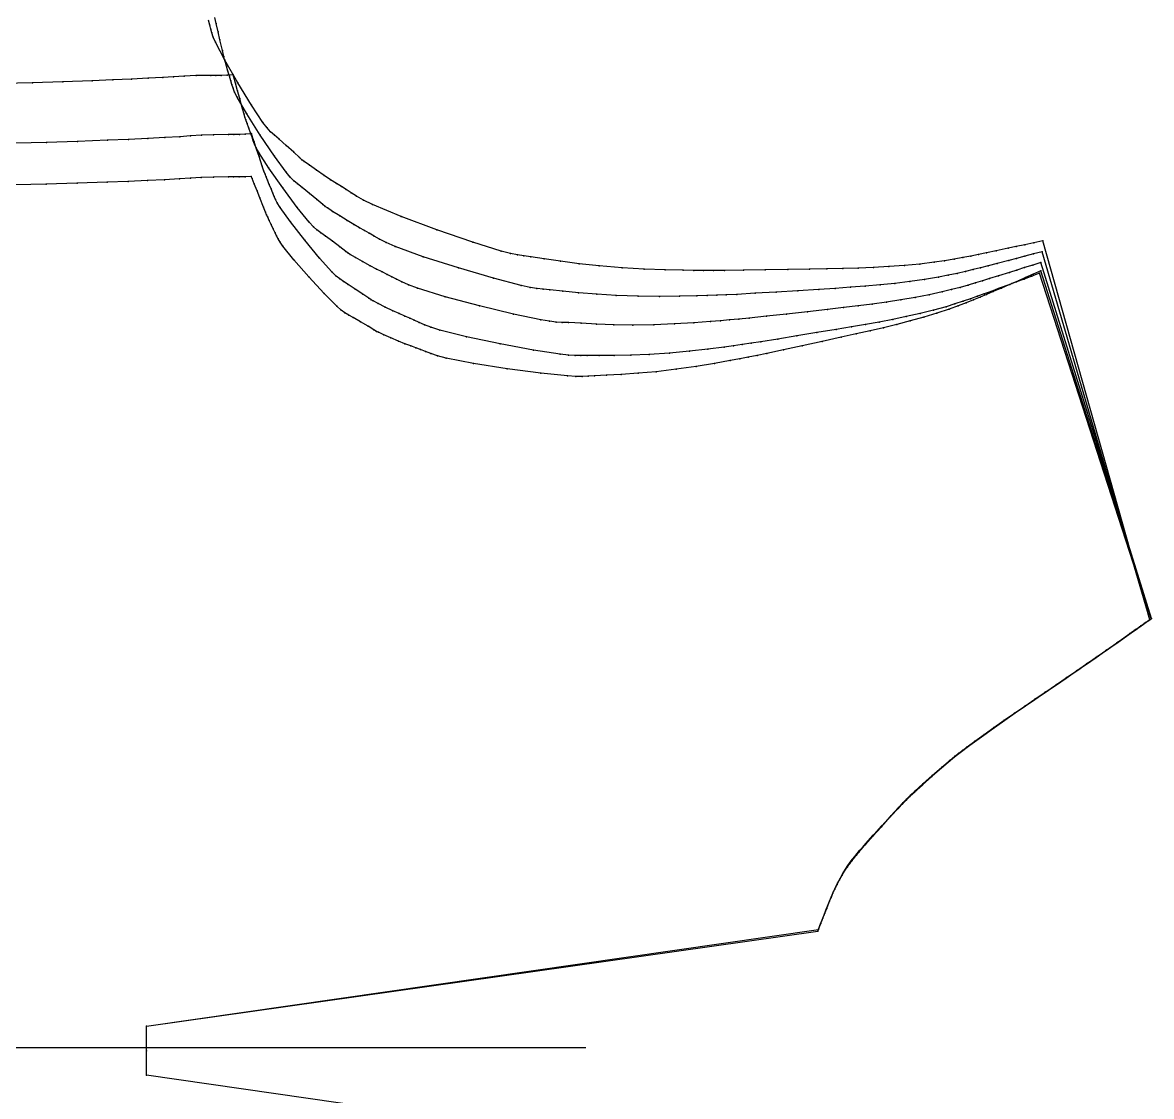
# Model space of a CAD drawing. Extents: x 50 to 2594, y 47 to 2136.
# Drawn here: x 1745.8 to 2028.3, y 1041.7 to 1310.5 of the extents above; entities that cross this region are included whole.
import ezdxf

# ---------------------------------------------------------------- set-up
doc = ezdxf.new("R2010")
doc.units = 0

# ---------------------------------------------------------------- blocks, each defined once
blk = doc.blocks.new('837.DELANTERO_XS')
at = {"layer": '1'}
blk.add_lwpolyline([(1945.004, 1022.8), (1776.781, 1047.059), (1776.781, 1053.181), (1776.781, 1059.294), (1944.77, 1083.084), (1945.348, 1084.541), (1945.896, 1085.924), (1946.401, 1087.198), (1946.85, 1088.333), (1947.598, 1090.217), (1948.147, 1091.574), (1948.603, 1092.641), (1949.072, 1093.658), (1949.611, 1094.755), (1950.23, 1095.949), (1950.901, 1097.161), (1951.595, 1098.316), (1952.194, 1099.22), (1952.786, 1100.042), (1953.366, 1100.798), (1953.93, 1101.505), (1954.507, 1102.215), (1955.12, 1102.955), (1955.83, 1103.789), (1956.694, 1104.781), (1958.58, 1106.9), (1960.783, 1109.338), (1963.009, 1111.773), (1964.962, 1113.885), (1966.031, 1115.021), (1966.974, 1115.991), (1967.934, 1116.933), (1969.052, 1117.985), (1971.091, 1119.844), (1973.448, 1121.947), (1975.827, 1124.03), (1977.932, 1125.831), (1979.088, 1126.787), (1980.104, 1127.595), (1981.104, 1128.359), (1982.21, 1129.18), (1984.176, 1130.621), (1986.483, 1132.294), (1988.991, 1134.093), (1991.555, 1135.91), (1994.172, 1137.735), (1996.739, 1139.502), (1999.296, 1141.247), (2001.887, 1143.009), (2004.543, 1144.818), (2007.209, 1146.639), (2009.815, 1148.427), (2012.297, 1150.138), (2014.705, 1151.81), (2017.163, 1153.529), (2019.926, 1155.47), (2023.246, 1157.808), (2024.434, 1158.644), (2025.679, 1159.521), (2026.958, 1160.422), (2028.25, 1161.332), (2000.609, 1248.345), (1998.707, 1247.519), (1996.809, 1246.695), (1994.99, 1245.905), (1993.322, 1245.181), (1990.741, 1244.064), (1988.721, 1243.194), (1987.026, 1242.472), (1985.42, 1241.797), (1983.737, 1241.099), (1981.898, 1240.36), (1979.89, 1239.594), (1977.699, 1238.81), (1974.616, 1237.799), (1971.324, 1236.804), (1967.937, 1235.851), (1964.569, 1234.963), (1961.222, 1234.135), (1957.877, 1233.355), (1954.394, 1232.575), (1950.635, 1231.748), (1945.871, 1230.702), (1940.931, 1229.62), (1936.19, 1228.59), (1932.025, 1227.7), (1929.598, 1227.197), (1927.415, 1226.76), (1925.255, 1226.348), (1922.899, 1225.914), (1918.924, 1225.211), (1914.344, 1224.459), (1909.4, 1223.739), (1904.328, 1223.133), (1899.819, 1222.733), (1895.606, 1222.452), (1891.894, 1222.252), (1888.887, 1222.091), (1887.329, 1221.994), (1885.879, 1221.932), (1884.245, 1221.941), (1882.139, 1222.058), (1875.495, 1222.737), (1867.092, 1223.853), (1858.634, 1225.193), (1851.824, 1226.542), (1849.612, 1227.125), (1847.937, 1227.67), (1846.596, 1228.183), (1845.383, 1228.673), (1844.208, 1229.119), (1842.927, 1229.592), (1841.498, 1230.131), (1839.879, 1230.778), (1837.99, 1231.584), (1836.201, 1232.378), (1834.867, 1232.984), (1834.344, 1233.225), (1833.738, 1233.593), (1832.249, 1234.493), (1830.363, 1235.616), (1828.571, 1236.658), (1827.408, 1237.309), (1826.462, 1237.873), (1825.535, 1238.54), (1824.428, 1239.502), (1821.273, 1242.669), (1817.425, 1246.851), (1813.709, 1251.115), (1810.952, 1254.528), (1810.225, 1255.557), (1809.732, 1256.374), (1809.359, 1257.114), (1808.994, 1257.913), (1808.53, 1258.912), (1808.021, 1259.986), (1807.536, 1260.996), (1807.145, 1261.805), (1806.857, 1262.412), (1806.565, 1263.096), (1806.066, 1264.348), (1805.156, 1266.658), (1804.474, 1268.386), (1803.785, 1270.13), (1803.252, 1271.48), (1803.037, 1272.021), (1801.484, 1271.931), (1800.007, 1271.89), (1798.612, 1271.881), (1797.306, 1271.883), (1793.561, 1271.842), (1790.508, 1271.73), (1787.794, 1271.572), (1785.067, 1271.391), (1781.327, 1271.17), (1777.055, 1270.952), (1772.262, 1270.74), (1766.96, 1270.535), (1759.499, 1270.285), (1751.704, 1270.064), (1744.066, 1269.884)], dxfattribs=at)
at = {"layer": '2'}
for p in [(1803.037, 1272.021), (2000.609, 1248.345), (1834.344, 1233.225), (2028.25, 1161.332), (1944.77, 1083.084), (1776.781, 1059.294), (1776.781, 1053.181), (1776.781, 1047.059)]:
    blk.add_point(p, dxfattribs=at)
at = {"layer": '3'}
for p in [(1785.067, 1271.391), (1787.794, 1271.572), (1790.508, 1271.73), (1793.561, 1271.842), (1797.306, 1271.883), (1798.612, 1271.881), (1800.007, 1271.89), (1801.484, 1271.931), (1803.252, 1271.48), (1751.704, 1270.064), (1759.499, 1270.285), (1766.96, 1270.535), (1772.262, 1270.74), (1777.055, 1270.952), (1781.327, 1271.17), (1803.785, 1270.13), (1804.474, 1268.386), (1805.156, 1266.658), (1806.066, 1264.348), (1806.565, 1263.096), (1806.857, 1262.412), (1807.145, 1261.805), (1807.536, 1260.996), (1808.021, 1259.986), (1808.53, 1258.912), (1808.994, 1257.913), (1809.359, 1257.114), (1809.732, 1256.374), (1810.225, 1255.557), (1810.952, 1254.528), (1813.709, 1251.115), (1817.425, 1246.851), (1994.99, 1245.905), (1996.809, 1246.695), (1998.707, 1247.519), (1988.721, 1243.194), (1990.741, 1244.064), (1993.322, 1245.181), (1821.273, 1242.669), (1981.898, 1240.36), (1983.737, 1241.099), (1985.42, 1241.797), (1987.026, 1242.472), (1824.428, 1239.502), (1825.535, 1238.54), (1826.462, 1237.873), (1827.408, 1237.309), (1974.616, 1237.799), (1977.699, 1238.81), (1979.89, 1239.594), (1828.571, 1236.658), (1830.363, 1235.616), (1832.249, 1234.493), (1964.569, 1234.963), (1967.937, 1235.851), (1971.324, 1236.804), (1833.738, 1233.593), (1834.867, 1232.984), (1836.201, 1232.378), (1950.635, 1231.748), (1954.394, 1232.575), (1957.877, 1233.355), (1961.222, 1234.135), (1837.99, 1231.584), (1839.879, 1230.778), (1841.498, 1230.131), (1842.927, 1229.592), (1844.208, 1229.119), (1940.931, 1229.62), (1945.871, 1230.702), (1845.383, 1228.673), (1846.596, 1228.183), (1847.937, 1227.67), (1849.612, 1227.125), (1851.824, 1226.542), (1925.255, 1226.348), (1927.415, 1226.76), (1929.598, 1227.197), (1932.025, 1227.7), (1936.19, 1228.59), (1858.634, 1225.193), (1867.092, 1223.853), (1909.4, 1223.739), (1914.344, 1224.459), (1918.924, 1225.211), (1922.899, 1225.914), (1875.495, 1222.737), (1882.139, 1222.058), (1884.245, 1221.941), (1885.879, 1221.932), (1887.329, 1221.994), (1888.887, 1222.091), (1891.894, 1222.252), (1895.606, 1222.452), (1899.819, 1222.733), (1904.328, 1223.133), (2024.434, 1158.644), (2025.679, 1159.521), (2026.958, 1160.422), (2019.926, 1155.47), (2023.246, 1157.808), (2017.163, 1153.529), (2012.297, 1150.138), (2014.705, 1151.81), (2009.815, 1148.427), (2004.543, 1144.818), (2007.209, 1146.639), (1999.296, 1141.247), (2001.887, 1143.009), (1996.739, 1139.502), (1991.555, 1135.91), (1994.172, 1137.735), (1988.991, 1134.093), (1984.176, 1130.621), (1986.483, 1132.294), (1980.104, 1127.595), (1981.104, 1128.359), (1982.21, 1129.18), (1977.932, 1125.831), (1979.088, 1126.787), (1973.448, 1121.947), (1975.827, 1124.03), (1971.091, 1119.844), (1966.974, 1115.991), (1967.934, 1116.933), (1969.052, 1117.985), (1964.962, 1113.885), (1966.031, 1115.021), (1963.009, 1111.773), (1960.783, 1109.338), (1956.694, 1104.781), (1958.58, 1106.9), (1954.507, 1102.215), (1955.12, 1102.955), (1955.83, 1103.789), (1952.194, 1099.22), (1952.786, 1100.042), (1953.366, 1100.798), (1953.93, 1101.505), (1950.901, 1097.161), (1951.595, 1098.316), (1949.072, 1093.658), (1949.611, 1094.755), (1950.23, 1095.949), (1948.147, 1091.574), (1948.603, 1092.641), (1946.85, 1088.333), (1947.598, 1090.217), (1945.896, 1085.924), (1946.401, 1087.198), (1945.348, 1084.541)]:
    blk.add_point(p, dxfattribs=at)
at = {"layer": '4'}
blk.add_point((1834.344, 1233.225, 5), dxfattribs=at)
blk = doc.blocks.new('837.DELANTERO_S')
at = {"layer": '1'}
blk.add_lwpolyline([(1945.004, 1022.8), (1776.781, 1047.059), (1776.781, 1053.181), (1776.781, 1059.294), (1944.77, 1083.084), (1945.348, 1084.541), (1945.896, 1085.924), (1946.401, 1087.198), (1946.85, 1088.333), (1947.598, 1090.217), (1948.147, 1091.574), (1948.603, 1092.641), (1949.072, 1093.658), (1949.611, 1094.755), (1950.23, 1095.949), (1950.901, 1097.161), (1951.595, 1098.316), (1952.194, 1099.22), (1952.786, 1100.042), (1953.366, 1100.798), (1953.93, 1101.505), (1954.507, 1102.215), (1955.12, 1102.955), (1955.83, 1103.789), (1956.694, 1104.781), (1958.58, 1106.9), (1960.783, 1109.338), (1963.009, 1111.773), (1964.962, 1113.885), (1966.031, 1115.021), (1966.974, 1115.991), (1967.934, 1116.933), (1969.052, 1117.985), (1971.091, 1119.844), (1973.448, 1121.947), (1975.827, 1124.03), (1977.932, 1125.831), (1979.088, 1126.787), (1980.104, 1127.595), (1981.104, 1128.359), (1982.21, 1129.18), (1984.176, 1130.621), (1986.483, 1132.294), (1988.991, 1134.093), (1991.555, 1135.91), (1994.172, 1137.735), (1996.739, 1139.502), (1999.296, 1141.247), (2001.887, 1143.009), (2004.543, 1144.818), (2007.209, 1146.639), (2009.815, 1148.427), (2012.297, 1150.138), (2014.705, 1151.81), (2017.163, 1153.529), (2019.926, 1155.47), (2023.246, 1157.808), (2024.434, 1158.644), (2025.679, 1159.521), (2026.958, 1160.422), (2028.25, 1161.332), (2000.32, 1247.783), (1998.373, 1247.053), (1996.43, 1246.324), (1994.567, 1245.625), (1992.86, 1244.986), (1990.217, 1243.998), (1988.15, 1243.231), (1986.416, 1242.594), (1984.772, 1241.999), (1983.051, 1241.386), (1981.171, 1240.741), (1979.12, 1240.075), (1976.886, 1239.403), (1973.747, 1238.547), (1970.398, 1237.719), (1966.957, 1236.937), (1963.538, 1236.219), (1960.143, 1235.562), (1956.753, 1234.951), (1953.224, 1234.347), (1949.417, 1233.711), (1944.593, 1232.907), (1939.589, 1232.075), (1934.788, 1231.286), (1930.57, 1230.607), (1928.114, 1230.227), (1925.905, 1229.901), (1923.72, 1229.598), (1921.338, 1229.284), (1917.321, 1228.783), (1912.695, 1228.264), (1907.706, 1227.795), (1902.595, 1227.447), (1898.058, 1227.276), (1893.824, 1227.211), (1890.095, 1227.2), (1887.075, 1227.192), (1885.51, 1227.174), (1884.054, 1227.186), (1882.419, 1227.279), (1880.315, 1227.504), (1873.694, 1228.523), (1865.335, 1230.07), (1856.931, 1231.844), (1850.18, 1233.544), (1847.994, 1234.24), (1846.344, 1234.871), (1845.027, 1235.454), (1843.837, 1236.006), (1842.683, 1236.513), (1841.424, 1237.052), (1840.02, 1237.665), (1838.431, 1238.396), (1836.581, 1239.3), (1834.83, 1240.187), (1833.524, 1240.862), (1833.012, 1241.13), (1832.413, 1241.541), (1830.936, 1242.546), (1829.067, 1243.803), (1827.289, 1244.97), (1826.133, 1245.702), (1825.196, 1246.333), (1824.283, 1247.069), (1823.202, 1248.115), (1820.147, 1251.537), (1816.437, 1256.037), (1812.868, 1260.614), (1810.234, 1264.266), (1809.546, 1265.36), (1809.086, 1266.225), (1808.746, 1267.005), (1808.417, 1267.844), (1807.997, 1268.893), (1807.535, 1270.022), (1807.095, 1271.084), (1806.739, 1271.935), (1806.478, 1272.573), (1806.218, 1273.291), (1805.776, 1274.601), (1804.972, 1277.019), (1804.37, 1278.827), (1803.761, 1280.654), (1803.29, 1282.066), (1803.101, 1282.633), (1801.548, 1282.538), (1800.071, 1282.493), (1798.676, 1282.48), (1797.369, 1282.478), (1793.624, 1282.426), (1790.571, 1282.305), (1787.857, 1282.139), (1785.129, 1281.951), (1781.389, 1281.718), (1777.117, 1281.489), (1772.324, 1281.263), (1767.022, 1281.042), (1759.56, 1280.771), (1751.765, 1280.526), (1744.126, 1280.325)], dxfattribs=at)
at = {"layer": '2'}
for p in [(1803.101, 1282.633), (2000.32, 1247.783), (1833.012, 1241.13), (2028.25, 1161.332), (1944.77, 1083.084), (1776.781, 1059.294), (1776.781, 1053.181), (1776.781, 1047.059)]:
    blk.add_point(p, dxfattribs=at)
at = {"layer": '3'}
for p in [(1797.369, 1282.478), (1798.676, 1282.48), (1800.071, 1282.493), (1801.548, 1282.538), (1751.765, 1280.526), (1759.56, 1280.771), (1767.022, 1281.042), (1772.324, 1281.263), (1777.117, 1281.489), (1781.389, 1281.718), (1785.129, 1281.951), (1787.857, 1282.139), (1790.571, 1282.305), (1793.624, 1282.426), (1803.29, 1282.066), (1803.761, 1280.654), (1804.37, 1278.827), (1804.972, 1277.019), (1805.776, 1274.601), (1806.218, 1273.291), (1806.478, 1272.573), (1806.739, 1271.935), (1807.095, 1271.084), (1807.535, 1270.022), (1807.997, 1268.893), (1808.417, 1267.844), (1808.746, 1267.005), (1809.086, 1266.225), (1809.546, 1265.36), (1810.234, 1264.266), (1812.868, 1260.614), (1816.437, 1256.037), (1820.147, 1251.537), (1823.202, 1248.115), (1824.283, 1247.069), (1825.196, 1246.333), (1996.43, 1246.324), (1998.373, 1247.053), (1826.133, 1245.702), (1827.289, 1244.97), (1829.067, 1243.803), (1988.15, 1243.231), (1990.217, 1243.998), (1992.86, 1244.986), (1994.567, 1245.625), (1830.936, 1242.546), (1832.413, 1241.541), (1833.524, 1240.862), (1834.83, 1240.187), (1981.171, 1240.741), (1983.051, 1241.386), (1984.772, 1241.999), (1986.416, 1242.594), (1836.581, 1239.3), (1838.431, 1238.396), (1840.02, 1237.665), (1970.398, 1237.719), (1973.747, 1238.547), (1976.886, 1239.403), (1979.12, 1240.075), (1841.424, 1237.052), (1842.683, 1236.513), (1843.837, 1236.006), (1845.027, 1235.454), (1846.344, 1234.871), (1956.753, 1234.951), (1960.143, 1235.562), (1963.538, 1236.219), (1966.957, 1236.937), (1847.994, 1234.24), (1850.18, 1233.544), (1856.931, 1231.844), (1939.589, 1232.075), (1944.593, 1232.907), (1949.417, 1233.711), (1953.224, 1234.347), (1865.335, 1230.07), (1921.338, 1229.284), (1923.72, 1229.598), (1925.905, 1229.901), (1928.114, 1230.227), (1930.57, 1230.607), (1934.788, 1231.286), (1873.694, 1228.523), (1880.315, 1227.504), (1882.419, 1227.279), (1884.054, 1227.186), (1885.51, 1227.174), (1887.075, 1227.192), (1890.095, 1227.2), (1893.824, 1227.211), (1898.058, 1227.276), (1902.595, 1227.447), (1907.706, 1227.795), (1912.695, 1228.264), (1917.321, 1228.783), (2024.434, 1158.644), (2025.679, 1159.521), (2026.958, 1160.422), (2019.926, 1155.47), (2023.246, 1157.808), (2017.163, 1153.529), (2012.297, 1150.138), (2014.705, 1151.81), (2009.815, 1148.427), (2004.543, 1144.818), (2007.209, 1146.639), (1999.296, 1141.247), (2001.887, 1143.009), (1996.739, 1139.502), (1991.555, 1135.91), (1994.172, 1137.735), (1988.991, 1134.093), (1984.176, 1130.621), (1986.483, 1132.294), (1980.104, 1127.595), (1981.104, 1128.359), (1982.21, 1129.18), (1977.932, 1125.831), (1979.088, 1126.787), (1973.448, 1121.947), (1975.827, 1124.03), (1971.091, 1119.844), (1966.974, 1115.991), (1967.934, 1116.933), (1969.052, 1117.985), (1964.962, 1113.885), (1966.031, 1115.021), (1963.009, 1111.773), (1960.783, 1109.338), (1956.694, 1104.781), (1958.58, 1106.9), (1954.507, 1102.215), (1955.12, 1102.955), (1955.83, 1103.789), (1952.194, 1099.22), (1952.786, 1100.042), (1953.366, 1100.798), (1953.93, 1101.505), (1950.901, 1097.161), (1951.595, 1098.316), (1949.072, 1093.658), (1949.611, 1094.755), (1950.23, 1095.949), (1948.147, 1091.574), (1948.603, 1092.641), (1946.85, 1088.333), (1947.598, 1090.217), (1945.896, 1085.924), (1946.401, 1087.198), (1945.348, 1084.541)]:
    blk.add_point(p, dxfattribs=at)
at = {"layer": '4'}
blk.add_point((1833.012, 1241.13, 5), dxfattribs=at)
blk = doc.blocks.new('837.DELANTERO_M')
at = {"layer": '1'}
blk.add_lwpolyline([(1945.006, 1022.797), (1776.781, 1047.059), (1776.781, 1053.181), (1776.781, 1059.294), (1944.77, 1083.084), (1945.348, 1084.542), (1945.896, 1085.925), (1946.402, 1087.2), (1946.851, 1088.335), (1947.599, 1090.22), (1948.149, 1091.577), (1948.605, 1092.645), (1949.074, 1093.661), (1949.613, 1094.76), (1950.233, 1095.953), (1950.904, 1097.166), (1951.599, 1098.321), (1952.198, 1099.226), (1952.79, 1100.048), (1953.371, 1100.805), (1953.935, 1101.512), (1954.512, 1102.223), (1955.126, 1102.962), (1955.835, 1103.797), (1956.7, 1104.789), (1958.587, 1106.909), (1960.791, 1109.347), (1963.018, 1111.784), (1964.972, 1113.897), (1966.042, 1115.033), (1966.985, 1116.003), (1967.945, 1116.945), (1969.064, 1117.998), (1971.103, 1119.857), (1973.461, 1121.961), (1975.842, 1124.045), (1977.948, 1125.846), (1979.104, 1126.803), (1980.121, 1127.611), (1981.122, 1128.375), (1982.228, 1129.197), (1984.195, 1130.638), (1986.503, 1132.312), (1989.012, 1134.111), (1991.577, 1135.929), (1994.196, 1137.755), (1996.763, 1139.522), (1999.322, 1141.268), (2001.914, 1143.03), (2004.571, 1144.84), (2007.238, 1146.661), (2009.846, 1148.45), (2012.329, 1150.161), (2014.737, 1151.834), (2017.197, 1153.554), (2019.961, 1155.495), (2023.282, 1157.834), (2024.471, 1158.671), (2025.716, 1159.548), (2026.996, 1160.449), (2028.289, 1161.359), (2000.642, 1250.462), (1998.589, 1249.813), (1996.541, 1249.167), (1994.576, 1248.547), (1992.776, 1247.98), (1989.99, 1247.105), (1987.81, 1246.425), (1985.982, 1245.862), (1984.251, 1245.337), (1982.437, 1244.798), (1980.458, 1244.234), (1978.301, 1243.659), (1975.954, 1243.087), (1972.662, 1242.375), (1969.154, 1241.703), (1965.553, 1241.084), (1961.979, 1240.53), (1958.434, 1240.037), (1954.895, 1239.592), (1951.214, 1239.162), (1947.243, 1238.714), (1942.21, 1238.148), (1936.992, 1237.563), (1931.985, 1237.011), (1927.587, 1236.542), (1925.026, 1236.284), (1922.725, 1236.069), (1920.45, 1235.875), (1917.969, 1235.682), (1913.788, 1235.385), (1908.978, 1235.102), (1903.794, 1234.893), (1898.491, 1234.814), (1893.791, 1234.887), (1889.41, 1235.052), (1885.554, 1235.246), (1882.432, 1235.404), (1880.813, 1235.472), (1879.308, 1235.564), (1877.622, 1235.751), (1875.46, 1236.099), (1868.671, 1237.516), (1860.114, 1239.576), (1851.523, 1241.872), (1844.637, 1244.001), (1842.415, 1244.841), (1840.744, 1245.584), (1839.414, 1246.259), (1838.214, 1246.896), (1837.05, 1247.484), (1835.778, 1248.11), (1834.36, 1248.821), (1832.757, 1249.664), (1830.894, 1250.7), (1829.132, 1251.713), (1827.82, 1252.483), (1827.305, 1252.788), (1826.705, 1253.247), (1825.228, 1254.367), (1823.356, 1255.77), (1821.574, 1257.075), (1820.414, 1257.896), (1819.475, 1258.6), (1818.568, 1259.411), (1817.503, 1260.555), (1814.516, 1264.266), (1810.908, 1269.13), (1807.449, 1274.067), (1804.912, 1277.994), (1804.257, 1279.165), (1803.826, 1280.087), (1803.514, 1280.914), (1803.217, 1281.801), (1802.838, 1282.912), (1802.419, 1284.107), (1802.018, 1285.232), (1801.695, 1286.134), (1801.458, 1286.809), (1801.226, 1287.567), (1800.838, 1288.95), (1800.133, 1291.5), (1799.604, 1293.407), (1799.07, 1295.334), (1798.657, 1296.824), (1798.491, 1297.422), (1796.971, 1297.332), (1795.526, 1297.291), (1794.161, 1297.28), (1792.882, 1297.281), (1789.218, 1297.237), (1786.231, 1297.125), (1783.576, 1296.968), (1780.907, 1296.789), (1777.247, 1296.568), (1773.067, 1296.352), (1768.378, 1296.14), (1763.189, 1295.934), (1755.889, 1295.683), (1748.262, 1295.459), (1740.788, 1295.275)], dxfattribs=at)
at = {"layer": '2'}
for p in [(1798.491, 1297.422), (1827.305, 1252.788), (2000.642, 1250.462), (2028.289, 1161.359), (1944.77, 1083.084), (1776.781, 1059.294), (1776.781, 1053.181), (1776.781, 1047.059)]:
    blk.add_point(p, dxfattribs=at)
at = {"layer": '3'}
for p in [(1780.907, 1296.789), (1783.576, 1296.968), (1786.231, 1297.125), (1789.218, 1297.237), (1792.882, 1297.281), (1794.161, 1297.28), (1795.526, 1297.291), (1796.971, 1297.332), (1798.657, 1296.824), (1748.262, 1295.459), (1755.889, 1295.683), (1763.189, 1295.934), (1768.378, 1296.14), (1773.067, 1296.352), (1777.247, 1296.568), (1799.07, 1295.334), (1799.604, 1293.407), (1800.133, 1291.5), (1800.838, 1288.95), (1801.226, 1287.567), (1801.458, 1286.809), (1801.695, 1286.134), (1802.018, 1285.232), (1802.419, 1284.107), (1802.838, 1282.912), (1803.217, 1281.801), (1803.514, 1280.914), (1803.826, 1280.087), (1804.257, 1279.165), (1804.912, 1277.994), (1807.449, 1274.067), (1810.908, 1269.13), (1814.516, 1264.266), (1817.503, 1260.555), (1818.568, 1259.411), (1819.475, 1258.6), (1820.414, 1257.896), (1821.574, 1257.075), (1823.356, 1255.77), (1825.228, 1254.367), (1826.705, 1253.247), (1827.82, 1252.483), (1829.132, 1251.713), (1830.894, 1250.7), (1832.757, 1249.664), (1834.36, 1248.821), (1996.541, 1249.167), (1998.589, 1249.813), (1835.778, 1248.11), (1837.05, 1247.484), (1838.214, 1246.896), (1839.414, 1246.259), (1985.982, 1245.862), (1987.81, 1246.425), (1989.99, 1247.105), (1992.776, 1247.98), (1994.576, 1248.547), (1840.744, 1245.584), (1842.415, 1244.841), (1844.637, 1244.001), (1975.954, 1243.087), (1978.301, 1243.659), (1980.458, 1244.234), (1982.437, 1244.798), (1984.251, 1245.337), (1851.523, 1241.872), (1961.979, 1240.53), (1965.553, 1241.084), (1969.154, 1241.703), (1972.662, 1242.375), (1860.114, 1239.576), (1868.671, 1237.516), (1936.992, 1237.563), (1942.21, 1238.148), (1947.243, 1238.714), (1951.214, 1239.162), (1954.895, 1239.592), (1958.434, 1240.037), (1875.46, 1236.099), (1877.622, 1235.751), (1879.308, 1235.564), (1880.813, 1235.472), (1882.432, 1235.404), (1885.554, 1235.246), (1889.41, 1235.052), (1893.791, 1234.887), (1898.491, 1234.814), (1903.794, 1234.893), (1908.978, 1235.102), (1913.788, 1235.385), (1917.969, 1235.682), (1920.45, 1235.875), (1922.725, 1236.069), (1925.026, 1236.284), (1927.587, 1236.542), (1931.985, 1237.011), (2024.471, 1158.671), (2025.716, 1159.548), (2026.996, 1160.449), (2019.961, 1155.495), (2023.282, 1157.834), (2017.197, 1153.554), (2012.329, 1150.161), (2014.737, 1151.834), (2009.846, 1148.45), (2004.571, 1144.84), (2007.238, 1146.661), (1999.322, 1141.268), (2001.914, 1143.03), (1996.763, 1139.522), (1991.577, 1135.929), (1994.196, 1137.755), (1989.012, 1134.111), (1984.195, 1130.638), (1986.503, 1132.312), (1980.121, 1127.611), (1981.122, 1128.375), (1982.228, 1129.197), (1977.948, 1125.846), (1979.104, 1126.803), (1973.461, 1121.961), (1975.842, 1124.045), (1971.103, 1119.857), (1966.985, 1116.003), (1967.945, 1116.945), (1969.064, 1117.998), (1964.972, 1113.897), (1966.042, 1115.033), (1963.018, 1111.784), (1960.791, 1109.347), (1956.7, 1104.789), (1958.587, 1106.909), (1954.512, 1102.223), (1955.126, 1102.962), (1955.835, 1103.797), (1952.198, 1099.226), (1952.79, 1100.048), (1953.371, 1100.805), (1953.935, 1101.512), (1950.904, 1097.166), (1951.599, 1098.321), (1949.074, 1093.661), (1949.613, 1094.76), (1950.233, 1095.953), (1948.149, 1091.577), (1948.605, 1092.645), (1946.851, 1088.335), (1947.599, 1090.22), (1945.896, 1085.925), (1946.402, 1087.2), (1945.348, 1084.542)]:
    blk.add_point(p, dxfattribs=at)
at = {"layer": '4'}
blk.add_point((1827.305, 1252.788, 5), dxfattribs=at)
at = {"layer": '7'}
blk.add_line((1033.25, 1054), (1886.75, 1054), dxfattribs=at)
blk = doc.blocks.new('837.DELANTERO_L')
at = {"layer": '1'}
blk.add_lwpolyline([(1945.007, 1022.794), (1776.781, 1047.059), (1776.781, 1053.181), (1776.781, 1059.294), (1944.77, 1083.085), (1945.345, 1084.538), (1945.891, 1085.915), (1946.393, 1087.186), (1946.841, 1088.317), (1947.585, 1090.194), (1948.131, 1091.546), (1948.585, 1092.61), (1949.052, 1093.623), (1949.588, 1094.717), (1950.204, 1095.906), (1950.872, 1097.115), (1951.564, 1098.266), (1952.16, 1099.167), (1952.75, 1099.987), (1953.327, 1100.74), (1953.889, 1101.445), (1954.463, 1102.153), (1955.074, 1102.89), (1955.78, 1103.721), (1956.641, 1104.711), (1958.519, 1106.823), (1960.713, 1109.253), (1962.93, 1111.681), (1964.875, 1113.786), (1965.94, 1114.918), (1966.879, 1115.885), (1967.835, 1116.824), (1968.948, 1117.873), (1970.979, 1119.726), (1973.326, 1121.823), (1975.696, 1123.9), (1977.792, 1125.695), (1978.943, 1126.649), (1979.956, 1127.455), (1980.952, 1128.216), (1982.054, 1129.035), (1984.012, 1130.471), (1986.31, 1132.14), (1988.807, 1133.933), (1991.362, 1135.745), (1993.969, 1137.565), (1996.525, 1139.327), (1999.072, 1141.067), (2001.653, 1142.824), (2004.299, 1144.628), (2006.954, 1146.443), (2009.55, 1148.226), (2012.022, 1149.932), (2014.421, 1151.6), (2016.869, 1153.314), (2019.621, 1155.249), (2022.928, 1157.58), (2024.111, 1158.414), (2025.351, 1159.289), (2026.626, 1160.187), (2027.913, 1161.095), (2000.919, 1253.156), (1998.76, 1252.59), (1996.605, 1252.026), (1994.54, 1251.485), (1992.647, 1250.99), (1989.717, 1250.226), (1987.425, 1249.634), (1985.504, 1249.145), (1983.684, 1248.69), (1981.779, 1248.225), (1979.701, 1247.743), (1977.438, 1247.258), (1974.979, 1246.785), (1971.533, 1246.217), (1967.867, 1245.701), (1964.107, 1245.244), (1960.378, 1244.854), (1956.681, 1244.525), (1952.994, 1244.246), (1949.161, 1243.989), (1945.026, 1243.729), (1939.787, 1243.4), (1934.353, 1243.062), (1929.141, 1242.747), (1924.563, 1242.487), (1921.898, 1242.35), (1919.504, 1242.246), (1917.139, 1242.162), (1914.561, 1242.09), (1910.217, 1241.996), (1905.222, 1241.95), (1899.843, 1241.998), (1894.348, 1242.188), (1889.485, 1242.505), (1884.958, 1242.901), (1880.976, 1243.299), (1877.751, 1243.622), (1876.078, 1243.775), (1874.525, 1243.948), (1872.789, 1244.227), (1870.567, 1244.698), (1863.611, 1246.514), (1854.856, 1249.085), (1846.079, 1251.903), (1839.058, 1254.46), (1836.8, 1255.444), (1835.109, 1256.299), (1833.766, 1257.066), (1832.556, 1257.786), (1831.381, 1258.455), (1830.096, 1259.168), (1828.664, 1259.977), (1827.048, 1260.932), (1825.172, 1262.1), (1823.4, 1263.24), (1822.08, 1264.104), (1821.563, 1264.447), (1820.961, 1264.955), (1819.477, 1266.198), (1817.597, 1267.756), (1815.805, 1269.208), (1814.638, 1270.123), (1813.695, 1270.905), (1812.79, 1271.797), (1811.738, 1273.043), (1808.813, 1277.064), (1805.298, 1282.32), (1801.944, 1287.643), (1799.498, 1291.867), (1798.875, 1293.122), (1798.473, 1294.104), (1798.19, 1294.982), (1797.925, 1295.923), (1797.586, 1297.1), (1797.21, 1298.368), (1796.85, 1299.561), (1796.559, 1300.518), (1796.346, 1301.234), (1796.143, 1302.036), (1795.808, 1303.498), (1795.203, 1306.192), (1794.749, 1308.208), (1794.291, 1310.244), (1793.935, 1311.818)], dxfattribs=at)
at = {"layer": '2'}
for p in [(1821.563, 1264.447), (2000.919, 1253.156), (2027.913, 1161.095), (1944.77, 1083.085), (1776.781, 1059.294), (1776.781, 1053.181), (1776.781, 1047.059)]:
    blk.add_point(p, dxfattribs=at)
at = {"layer": '3'}
for p in [(1794.291, 1310.244), (1794.749, 1308.208), (1795.203, 1306.192), (1795.808, 1303.498), (1796.143, 1302.036), (1796.346, 1301.234), (1796.559, 1300.518), (1796.85, 1299.561), (1797.21, 1298.368), (1797.586, 1297.1), (1797.925, 1295.923), (1798.19, 1294.982), (1798.473, 1294.104), (1798.875, 1293.122), (1799.498, 1291.867), (1801.944, 1287.643), (1805.298, 1282.32), (1808.813, 1277.064), (1811.738, 1273.043), (1812.79, 1271.797), (1813.695, 1270.905), (1814.638, 1270.123), (1815.805, 1269.208), (1817.597, 1267.756), (1819.477, 1266.198), (1820.961, 1264.955), (1822.08, 1264.104), (1823.4, 1263.24), (1825.172, 1262.1), (1827.048, 1260.932), (1828.664, 1259.977), (1830.096, 1259.168), (1831.381, 1258.455), (1832.556, 1257.786), (1833.766, 1257.066), (1835.109, 1256.299), (1836.8, 1255.444), (1839.058, 1254.46), (1846.079, 1251.903), (1994.54, 1251.485), (1996.605, 1252.026), (1998.76, 1252.59), (1854.856, 1249.085), (1983.684, 1248.69), (1985.504, 1249.145), (1987.425, 1249.634), (1989.717, 1250.226), (1992.647, 1250.99), (1863.611, 1246.514), (1971.533, 1246.217), (1974.979, 1246.785), (1977.438, 1247.258), (1979.701, 1247.743), (1981.779, 1248.225), (1870.567, 1244.698), (1872.789, 1244.227), (1874.525, 1243.948), (1876.078, 1243.775), (1877.751, 1243.622), (1880.976, 1243.299), (1934.353, 1243.062), (1939.787, 1243.4), (1945.026, 1243.729), (1949.161, 1243.989), (1952.994, 1244.246), (1956.681, 1244.525), (1960.378, 1244.854), (1964.107, 1245.244), (1967.867, 1245.701), (1884.958, 1242.901), (1889.485, 1242.505), (1894.348, 1242.188), (1899.843, 1241.998), (1905.222, 1241.95), (1910.217, 1241.996), (1914.561, 1242.09), (1917.139, 1242.162), (1919.504, 1242.246), (1921.898, 1242.35), (1924.563, 1242.487), (1929.141, 1242.747), (2024.111, 1158.414), (2025.351, 1159.289), (2026.626, 1160.187), (2022.928, 1157.58), (2016.869, 1153.314), (2019.621, 1155.249), (2012.022, 1149.932), (2014.421, 1151.6), (2009.55, 1148.226), (2004.299, 1144.628), (2006.954, 1146.443), (2001.653, 1142.824), (1996.525, 1139.327), (1999.072, 1141.067), (1991.362, 1135.745), (1993.969, 1137.565), (1988.807, 1133.933), (1984.012, 1130.471), (1986.31, 1132.14), (1979.956, 1127.455), (1980.952, 1128.216), (1982.054, 1129.035), (1977.792, 1125.695), (1978.943, 1126.649), (1973.326, 1121.823), (1975.696, 1123.9), (1970.979, 1119.726), (1966.879, 1115.885), (1967.835, 1116.824), (1968.948, 1117.873), (1964.875, 1113.786), (1965.94, 1114.918), (1962.93, 1111.681), (1960.713, 1109.253), (1956.641, 1104.711), (1958.519, 1106.823), (1954.463, 1102.153), (1955.074, 1102.89), (1955.78, 1103.721), (1952.16, 1099.167), (1952.75, 1099.987), (1953.327, 1100.74), (1953.889, 1101.445), (1950.872, 1097.115), (1951.564, 1098.266), (1949.052, 1093.623), (1949.588, 1094.717), (1950.204, 1095.906), (1948.131, 1091.546), (1948.585, 1092.61), (1946.841, 1088.317), (1947.585, 1090.194), (1945.891, 1085.915), (1946.393, 1087.186), (1945.345, 1084.538)]:
    blk.add_point(p, dxfattribs=at)
at = {"layer": '4'}
blk.add_point((1821.563, 1264.447, 5), dxfattribs=at)
at = {"layer": '7'}
blk.add_line((1033.25, 1054), (1886.75, 1054), dxfattribs=at)
blk = doc.blocks.new('837.DELANTERO_XL')
at = {"layer": '1'}
blk.add_lwpolyline([(1945.008, 1022.791), (1776.781, 1047.059), (1776.781, 1053.181), (1776.781, 1059.294), (1944.957, 1083.556), (1945.532, 1085.001), (1946.077, 1086.371), (1946.58, 1087.635), (1947.028, 1088.76), (1947.772, 1090.628), (1948.318, 1091.973), (1948.772, 1093.031), (1949.238, 1094.038), (1949.774, 1095.127), (1950.39, 1096.309), (1951.057, 1097.511), (1951.747, 1098.655), (1952.343, 1099.552), (1952.931, 1100.366), (1953.507, 1101.115), (1954.067, 1101.816), (1954.64, 1102.52), (1955.25, 1103.252), (1955.955, 1104.079), (1956.813, 1105.062), (1958.686, 1107.161), (1960.875, 1109.576), (1963.086, 1111.989), (1965.026, 1114.081), (1966.088, 1115.206), (1967.025, 1116.167), (1967.978, 1117.1), (1969.088, 1118.142), (1971.113, 1119.983), (1973.454, 1122.066), (1975.816, 1124.129), (1977.907, 1125.913), (1979.054, 1126.859), (1980.064, 1127.66), (1981.057, 1128.416), (1982.155, 1129.23), (1984.106, 1130.656), (1986.397, 1132.312), (1988.887, 1134.093), (1991.433, 1135.892), (1994.031, 1137.699), (1996.579, 1139.448), (1999.118, 1141.176), (2001.69, 1142.92), (2004.327, 1144.711), (2006.973, 1146.513), (2009.561, 1148.283), (2012.025, 1149.977), (2014.416, 1151.633), (2016.856, 1153.335), (2019.599, 1155.256), (2022.896, 1157.571), (2024.075, 1158.399), (2025.311, 1159.267), (2026.581, 1160.159), (2027.864, 1161.06), (2001.152, 1255.869), (1998.886, 1255.385), (1996.625, 1254.903), (1994.458, 1254.441), (1992.472, 1254.018), (1989.397, 1253.366), (1986.993, 1252.862), (1984.977, 1252.447), (1983.068, 1252.062), (1981.071, 1251.671), (1978.893, 1251.27), (1976.524, 1250.876), (1973.951, 1250.503), (1970.351, 1250.079), (1966.525, 1249.719), (1962.605, 1249.425), (1958.72, 1249.199), (1954.871, 1249.035), (1951.035, 1248.922), (1947.048, 1248.839), (1942.749, 1248.767), (1937.3, 1248.677), (1931.651, 1248.586), (1926.231, 1248.509), (1921.472, 1248.457), (1918.702, 1248.444), (1916.215, 1248.45), (1913.759, 1248.476), (1911.082, 1248.524), (1906.573, 1248.635), (1901.392, 1248.826), (1895.817, 1249.133), (1890.129, 1249.593), (1885.102, 1250.154), (1880.427, 1250.781), (1876.317, 1251.384), (1872.989, 1251.873), (1871.262, 1252.112), (1869.659, 1252.366), (1867.873, 1252.738), (1865.592, 1253.333), (1858.466, 1255.549), (1849.511, 1258.633), (1840.546, 1261.974), (1833.388, 1264.961), (1831.094, 1266.089), (1829.381, 1267.057), (1828.026, 1267.916), (1826.806, 1268.721), (1825.619, 1269.47), (1824.321, 1270.272), (1822.875, 1271.179), (1821.245, 1272.246), (1819.356, 1273.547), (1817.573, 1274.813), (1816.246, 1275.773), (1815.726, 1276.153), (1815.125, 1276.707), (1813.645, 1278.063), (1811.768, 1279.762), (1809.978, 1281.348), (1808.81, 1282.349), (1807.869, 1283.202), (1806.972, 1284.168), (1805.938, 1285.507), (1803.091, 1289.806), (1799.69, 1295.411), (1796.457, 1301.079), (1794.115, 1305.567), (1793.527, 1306.895), (1793.155, 1307.932), (1792.902, 1308.854), (1792.671, 1309.84), (1792.373, 1311.076)], dxfattribs=at)
at = {"layer": '2'}
for p in [(1815.726, 1276.153), (2001.152, 1255.869), (2027.864, 1161.06), (1944.957, 1083.556), (1776.781, 1059.294), (1776.781, 1053.181), (1776.781, 1047.059)]:
    blk.add_point(p, dxfattribs=at)
at = {"layer": '3'}
for p in [(1792.671, 1309.84), (1792.902, 1308.854), (1793.155, 1307.932), (1793.527, 1306.895), (1794.115, 1305.567), (1796.457, 1301.079), (1799.69, 1295.411), (1803.091, 1289.806), (1805.938, 1285.507), (1806.972, 1284.168), (1807.869, 1283.202), (1808.81, 1282.349), (1809.978, 1281.348), (1811.768, 1279.762), (1813.645, 1278.063), (1815.125, 1276.707), (1816.246, 1275.773), (1817.573, 1274.813), (1819.356, 1273.547), (1821.245, 1272.246), (1822.875, 1271.179), (1824.321, 1270.272), (1825.619, 1269.47), (1826.806, 1268.721), (1828.026, 1267.916), (1829.381, 1267.057), (1831.094, 1266.089), (1833.388, 1264.961), (1840.546, 1261.974), (1849.511, 1258.633), (1858.466, 1255.549), (1994.458, 1254.441), (1996.625, 1254.903), (1998.886, 1255.385), (1865.592, 1253.333), (1867.873, 1252.738), (1869.659, 1252.366), (1871.262, 1252.112), (1872.989, 1251.873), (1981.071, 1251.671), (1983.068, 1252.062), (1984.977, 1252.447), (1986.993, 1252.862), (1989.397, 1253.366), (1992.472, 1254.018), (1876.317, 1251.384), (1880.427, 1250.781), (1885.102, 1250.154), (1890.129, 1249.593), (1895.817, 1249.133), (1901.392, 1248.826), (1906.573, 1248.635), (1931.651, 1248.586), (1937.3, 1248.677), (1942.749, 1248.767), (1947.048, 1248.839), (1951.035, 1248.922), (1954.871, 1249.035), (1958.72, 1249.199), (1962.605, 1249.425), (1966.525, 1249.719), (1970.351, 1250.079), (1973.951, 1250.503), (1976.524, 1250.876), (1978.893, 1251.27), (1911.082, 1248.524), (1913.759, 1248.476), (1916.215, 1248.45), (1918.702, 1248.444), (1921.472, 1248.457), (1926.231, 1248.509), (2024.075, 1158.399), (2025.311, 1159.267), (2026.581, 1160.159), (2022.896, 1157.571), (2016.856, 1153.335), (2019.599, 1155.256), (2012.025, 1149.977), (2014.416, 1151.633), (2009.561, 1148.283), (2004.327, 1144.711), (2006.973, 1146.513), (2001.69, 1142.92), (1996.579, 1139.448), (1999.118, 1141.176), (1991.433, 1135.892), (1994.031, 1137.699), (1988.887, 1134.093), (1984.106, 1130.656), (1986.397, 1132.312), (1980.064, 1127.66), (1981.057, 1128.416), (1982.155, 1129.23), (1977.907, 1125.913), (1979.054, 1126.859), (1973.454, 1122.066), (1975.816, 1124.129), (1971.113, 1119.983), (1967.025, 1116.167), (1967.978, 1117.1), (1969.088, 1118.142), (1965.026, 1114.081), (1966.088, 1115.206), (1963.086, 1111.989), (1960.875, 1109.576), (1956.813, 1105.062), (1958.686, 1107.161), (1954.067, 1101.816), (1954.64, 1102.52), (1955.25, 1103.252), (1955.955, 1104.079), (1952.343, 1099.552), (1952.931, 1100.366), (1953.507, 1101.115), (1950.39, 1096.309), (1951.057, 1097.511), (1951.747, 1098.655), (1949.238, 1094.038), (1949.774, 1095.127), (1947.772, 1090.628), (1948.318, 1091.973), (1948.772, 1093.031), (1946.58, 1087.635), (1947.028, 1088.76), (1945.532, 1085.001), (1946.077, 1086.371)]:
    blk.add_point(p, dxfattribs=at)
at = {"layer": '4'}
blk.add_point((1815.726, 1276.153, 5), dxfattribs=at)
at = {"layer": '7'}
blk.add_line((1033.25, 1054), (1886.75, 1054), dxfattribs=at)

msp = doc.modelspace()

# ---------------------------------------------------------------- block references
at = {"layer": '1'}
for name in ['837.DELANTERO_XL', '837.DELANTERO_L', '837.DELANTERO_M', '837.DELANTERO_S', '837.DELANTERO_XS']:
    msp.add_blockref(name, (0, 0), dxfattribs=at)

doc.saveas('drawing.dxf')
